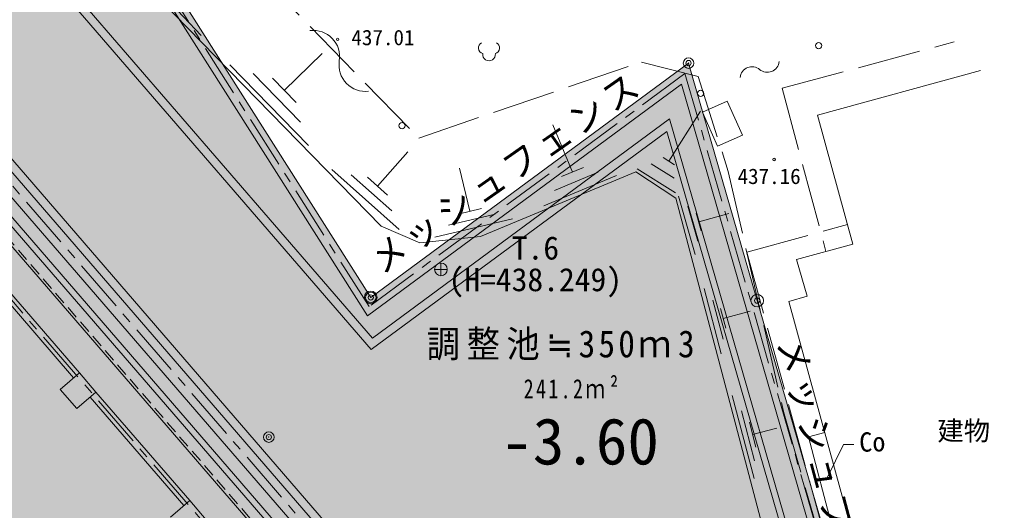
# Model space of a CAD drawing. Units: millimetres at full size; details may follow other scales. Extents: x -95576 to 124839, y -71355 to 87778.
# Drawn here: x 50633 to 73692, y 11237 to 22882 of the extents above; entities that cross this region are included whole.
import ezdxf
from ezdxf.enums import TextEntityAlignment as Align

# ---------------------------------------------------------------- set-up
doc = ezdxf.new("R2010")
doc.units = ezdxf.units.MM
doc.header["$LTSCALE"] = 250
doc.header["$PDMODE"] = 32
doc.header["$PDSIZE"] = 125
for name, pattern in [('CHAIN1', [8, 5, -1, 1, -1]), ('DASHED', [7.5, 6, -1.5]), ('DASHED1', [1.8, 1.2, -0.6])]:
    doc.linetypes.add(name, pattern=pattern)
for name, color, linetype, lineweight in [('0-1_極細線', 7, 'Continuous', 13), ('0-2_細線', 7, 'Continuous', 13), ('0-3_中線', 7, 'Continuous', 13), ('0-4_太線', 7, 'Continuous', 13), ('0-6_0-6___', 7, 'Continuous', 13), ('0-C_S-BGD-HTXT', 5, 'Continuous', 13), ('1-8_ﾊｯﾁﾝｸﾞ', 1, 'Continuous', 18), ('6-1_極細線', 4, 'Continuous', 9), ('6-2_細線', 4, 'Continuous', 9), ('6-D_文字', 7, 'Continuous', 9), ('7-1_敷地外要素', 4, 'Continuous', 9), ('7-A', 4, 'CHAIN1', 9), ('9-C_排水管', 51, 'Continuous', 25)]:
    doc.layers.add(name, color=color, linetype=linetype, lineweight=lineweight)
doc.layers.add('7-D', color=7, linetype='Continuous')
doc.layers.add('A-C_排水管', color=254, linetype='Continuous')
doc.styles.add('ＭＳ ゴシック', font='')
doc.styles.get('ＭＳ ゴシック').set_extended_font_data('MS Gothic')

msp = doc.modelspace()

# ---------------------------------------------------------------- linework, layer by layer
at = {"layer": '0-1_極細線'}
msp.add_lwpolyline([(69801.6, 12027), (70182.9, 12800.8), (70427.3, 12804.5)], dxfattribs=at)
for centre, radius, start, end in [((61657.9, 22206.5), 137.1, 116.40406, 254.79462), ((61886, 22206.5), 137.1, 285.20538, 63.59594), ((61771.9, 22055.4), 151.2, 172.84733, 7.15267)]:
    msp.add_arc(centre, radius, start, end, dxfattribs=at)
at = {"layer": '0-2_細線'}
for p, q in [((60630.9, 16806.5), (60630.9, 17106.5)), ((60480.9, 16956.5), (60780.9, 16956.5))]:
    msp.add_line(p, q, dxfattribs=at)
msp.add_circle((60630.9, 16956.5), 150, dxfattribs=at)
at = {"layer": '0-4_太線'}
for p, q in [((54945.8, 22503.2), (52745.6, 24834.8)), ((56915.3, 21198.8), (57815.5, 22076.2)), ((57491.8, 19891), (55622.6, 21808.8)), ((57297, 20449), (56175.5, 21599.7)), ((57195.6, 20911.2), (56634.9, 21486.5)), ((69563.3, 20616.3), (73426, 21670)), ((66038.3, 19523.8), (66787, 20704.1)), ((63750.1, 19263.6), (63284.7, 20383.6)), ((59126.2, 18930.4), (59848.8, 19739.6)), ((66174.3, 19437.6), (65902.4, 19610)), ((64009.2, 19371.3), (63491, 19156)), ((66161.4, 19116.9), (65617.7, 19461.7)), ((59639.9, 17899), (58043.4, 19324.7)), ((59462.9, 18343.4), (58505, 19198.8)), ((59365.7, 18716.6), (58886.7, 19144.3)), ((61315.2, 18333.2), (61073.5, 19353.8)), ((64796, 19183.9), (63068.7, 18466.2)), ((64359.4, 19259.7), (63323, 18829.1)), ((66193.9, 18767.4), (65287.7, 19342.2)), ((66658.6, 17308.7), (66266.3, 18690.6)), ((66721.9, 17625.3), (66486.5, 18454.4)), ((61915, 18267.5), (60808.6, 18005.4)), ((61591.8, 18398.7), (61038.6, 18267.7)), ((66804.9, 17872.8), (66687.2, 18287.4)), ((66746, 18080.1), (67463, 18283.7)), ((62330.4, 18158.1), (60486.4, 17721.3)), ((67279.2, 14955), (66871.4, 16501.7)), ((67323.6, 15297.6), (67078.9, 16225.6)), ((67388.5, 15562.8), (67266.1, 16026.8)), ((67327.3, 15794.8), (67968.3, 15963.8)), ((68060.4, 11994.4), (67540.1, 13965.5)), ((68068.6, 12418.3), (67756.4, 13600.9)), ((68102.8, 12743.6), (67946.7, 13334.9)), ((68024.8, 13039.2), (68600.6, 13191.2)), ((69346.4, 12989), (69734.6, 13091.6)), ((69927.3, 10791.1), (69346.4, 12989))]:
    msp.add_line(p, q, dxfattribs=at)
at = {"layer": '0-4_太線', "linetype": 'DASHED'}
for p, q in [((68722, 21250.8), (72808.5, 22350.5)), ((68722, 21250.8), (69763, 17382.1)), ((67885.3, 17367.1), (70271.5, 18020.2)), ((67885.3, 17367.1), (70793.3, 6743))]:
    msp.add_line(p, q, dxfattribs=at)
for points in [[(33729.9, 46912.7), (36888.5, 43268.6), (42644.2, 37504.3), (47894.5, 32046.4), (53607, 26750.1), (60105.3, 20070.7)], [(60105.3, 20070.7), (65386.3, 21873), (66732.6, 21532.6), (67446.3, 19278.3), (68756.4, 13588.1), (71533.6, 3926.1), (72818, -1472.3), (72688.9, -2249.7)]]:
    msp.add_lwpolyline(points, dxfattribs=at)
at = {"layer": '0-4_太線'}
for points in [[(61570.1, 17735.3), (60128.3, 17584), (59214.6, 17979.7), (59212.7, 17982.1), (53981.4, 23349.5), (46082.8, 31901.3), (38553.5, 39858)], [(68885.5, 16191.4), (69319.6, 16318.7), (69068.8, 17188.1), (70398.7, 17553.8), (69563.3, 20616.3)], [(71849.8, -2829.4), (71654.7, -2048.8), (70189.4, 3542.7), (67622.8, 13259.7), (66204, 18640.8), (65257, 19267.2), (61570.1, 17735.3)], [(75149.8, 7859.3), (73209.7, 7322.4), (72950.7, 8177.8), (71208.2, 7711.7), (68885.5, 16191.4)]]:
    msp.add_lwpolyline(points, dxfattribs=at)
msp.add_lwpolyline([(67192.6, 19876.4), (67782.8, 20139.1), (67423, 20947.5), (66832.8, 20684.8)], close=True, dxfattribs=at)
for centre, radius, start, end in [((57603.3, 21997.6), 625, 350.95136, 97.21156), ((69590.9, 22262.1), 75, 0.0005, 179.9995), ((69590.9, 22262.1), 75, 180, 0), ((58837.8, 21801), 625, 170.95136, 277.21156), ((68009.4, 21477.8), 283.3, 50.11748, 173.9725), ((68009.4, 21477.8), 283.3, 50.11748, 173.9725), ((68372.8, 21912.6), 283.3, 230.11748, 353.9725), ((68372.8, 21912.6), 283.3, 230.11748, 353.9725), ((66791.2, 21128.3), 75, 0.0005, 179.9995), ((66791.2, 21128.3), 75, 180.0005, 359.9995), ((59707.8, 20363.5), 75, 0.0005, 179.9995), ((59707.8, 20363.5), 75, 180.0005, 359.9995)]:
    msp.add_arc(centre, radius, start, end, dxfattribs=at)
at = {"layer": '0-6_0-6___'}
for centre, start, end in [((58182.1, 22411), 0, 180), ((58182.1, 22411), 180, 0), ((68533.7, 19561.5), 0, 180), ((68533.7, 19561.5), 180, 0)]:
    msp.add_arc(centre, 30, start, end, dxfattribs=at)
at = {"layer": '0-C_S-BGD-HTXT', "color": 6}
for centre in [(66504.4, 21847.6), (58967.5, 16290.7)]:
    msp.add_circle(centre, 125, dxfattribs=at)
at = {"layer": '0-C_S-BGD-HTXT', "color": 1}
for centre in [(58967.2, 16290.7), (68132.5, 16215.2)]:
    msp.add_circle(centre, 150, dxfattribs=at)
at = {"layer": '0-C_S-BGD-HTXT', "color": 33}
msp.add_circle((56548.4, 12979), 125, dxfattribs=at)
at = {"layer": '0-C_S-BGD-HTXT', "color": 6}
for p in [(66504.4, 21847.6), (58967.5, 16290.7)]:
    msp.add_point(p, dxfattribs=at)
at = {"layer": '0-C_S-BGD-HTXT', "color": 1}
for p in [(58967.2, 16290.7), (68132.5, 16215.2)]:
    msp.add_point(p, dxfattribs=at)
at = {"layer": '0-C_S-BGD-HTXT', "color": 33}
msp.add_point((56548.4, 12979), dxfattribs=at)
at = {"layer": '1-8_ﾊｯﾁﾝｸﾞ'}
for p, q in [((58967.5, 16290.7), (53228.5, 25337.2)), ((66504.4, 21847.6), (58967.5, 16290.7))]:
    msp.add_line(p, q, dxfattribs=at)
msp.add_lwpolyline([(73338.6, -1795), (69711, 10754.5), (66504.4, 21847.6)], dxfattribs=at)
at = {"layer": '6-1_極細線', "linetype": 'DASHED1'}
msp.add_line((47371.2, 21158.7), (63261.6, 2774.3), dxfattribs=at)
at = {"layer": '6-1_極細線', "linetype": 'CHAIN1'}
msp.add_line((47278.8, 19889.3), (61992.1, 2866.7), dxfattribs=at)
at = {"layer": '6-2_細線', "color": 7, "lineweight": 18}
for p, q in [((47544.2, 19444.6), (51919, 14383.2)), ((51601.2, 14108.5), (52055.2, 14500.9)), ((51601.2, 14108.5), (51993.6, 13654.6)), ((51993.6, 13654.6), (52447.5, 14047)), ((52311.3, 13929.3), (54534.7, 11357)), ((52447.5, 14047), (54670.9, 11474.7))]:
    msp.add_line(p, q, dxfattribs=at)
for points in [[(47680.4, 19562.3), (52055.2, 14500.9), (52447.5, 14047)], [(54216.9, 11082.3), (54670.9, 11474.7), (55063.2, 11020.7)]]:
    msp.add_lwpolyline(points, dxfattribs=at)
at = {"layer": '6-D_文字', "lineweight": 18}
for p, q in [((27608.7, 45689.7), (64274.7, 3269.1)), ((27141.1, 45618.9), (63916, 3072.3)), ((66335.8, 21350.5), (58886.5, 15858.3)), ((72662.4, -536.1), (66335.8, 21350.5))]:
    msp.add_line(p, q, dxfattribs=at)
at = {"layer": '6-D_文字', "color": 4}
for p, q in [((27450, 44573.4), (63835.5, 2477.4)), ((27563.5, 44671.4), (64047.1, 2462)), ((37358.2, 40374), (59007.8, 15326.5)), ((37271.1, 40168.9), (58977.7, 15055.6)), ((32853.9, 39927), (64446.9, 3375.7)), ((66054.8, 20522.1), (59007.8, 15326.5)), ((72183.3, -679.3), (66054.8, 20522.1)), ((65985.3, 20222.4), (58979.8, 15057.4)), ((71997.9, -578.2), (65985.3, 20222.4))]:
    msp.add_line(p, q, dxfattribs=at)
at = {"layer": '6-D_文字', "lineweight": 18}
msp.add_lwpolyline([(58886.5, 15858.3), (52992.5, 25149.1), (46909.8, 31291.4)], dxfattribs=at)
at = {"layer": '7-1_敷地外要素'}
msp.add_line((27269.5, 44323.5), (63412.4, 2508.1), dxfattribs=at)
at = {"layer": '7-A'}
for p, q in [((27258.9, 45788.4), (64095.4, 3170.7)), ((58927, 16074.5), (53110.5, 25243.2)), ((66420.1, 21599), (58927, 16074.5)), ((72847.7, -637.1), (66420.1, 21599))]:
    msp.add_line(p, q, dxfattribs=at)
at = {"layer": '9-C_排水管', "color": 7}
for points in [[(32105.6, 40486.9), (28381.7, 44795.3), (63916, 3072.3), (27914.2, 44724.5)], [(63916, 3072.3), (64274.7, 3269.1), (32105.6, 40486.9)], [(53228.5, 25337.2), (52992.5, 25149.1), (58886.5, 15858.3)], [(58967.5, 16290.7), (53228.5, 25337.2), (58886.5, 15858.3)], [(66504.4, 21847.6), (58967.5, 16290.7), (66335.8, 21350.5)], [(73052, -837), (73060.6, -833.8), (66335.8, 21350.5), (66504.4, 21847.6)], [(58967.5, 16290.7), (58886.5, 15858.3), (66335.8, 21350.5)], [(72773.4, -920.3), (73052, -837), (72662.4, -536.1), (66335.8, 21350.5)]]:
    msp.add_solid(points, dxfattribs=at)
at = {"layer": '9-C_排水管'}
for points in [[(63548.9, 2031.4), (27738.9, 44698), (27563.5, 44671.4)], [(63548.9, 2031.4), (27563.5, 44671.4), (48248.3, 19669.8)], [(63916, 3072.3), (27914.2, 44724.5), (27738.9, 44698)], [(63548.9, 2031.4), (62983.5, 3921.8), (27738.9, 44698)], [(63916, 3072.3), (27738.9, 44698), (62983.5, 3921.8)], [(48089.4, 19532.5), (47615, 19637.9), (62446.1, 2479.2)], [(48248.3, 19669.8), (48089.4, 19532.5), (52106.5, 15206.1)], [(63548.9, 2031.4), (48248.3, 19669.8), (52498.8, 14752.2)], [(48089.4, 19532.5), (51947.6, 15068.8), (52106.5, 15206.1)], [(48089.4, 19532.5), (62446.1, 2479.2), (58879.2, 7049.3)], [(52498.8, 14752.2), (52106.5, 15206.1), (51947.6, 15068.8)], [(52339.9, 14614.9), (52498.8, 14752.2), (51947.6, 15068.8)], [(52498.8, 14752.2), (52339.9, 14614.9), (55376.1, 11423.4)], [(52339.9, 14614.9), (55217.2, 11286), (55376.1, 11423.4)], [(63548.9, 2031.4), (52498.8, 14752.2), (55768.5, 10969.4)], [(55768.5, 10969.4), (55376.1, 11423.4), (55217.2, 11286)], [(55609.6, 10832.1), (55768.5, 10969.4), (55217.2, 11286)]]:
    msp.add_solid(points, dxfattribs=at)
at = {"layer": '9-C_排水管', "color": 131}
for points in [[(69012.7, -1627.5), (37358.2, 40374), (32436.2, 40104.4)], [(69012.7, -1627.5), (59007.8, 15326.5), (37358.2, 40374)], [(69012.7, -1627.5), (32436.2, 40104.4), (64274.7, 3269.1)], [(69012.7, -1627.5), (66054.8, 20522.1), (59007.8, 15326.5)], [(69012.7, -1627.5), (72045.7, -720.4), (66054.8, 20522.1)], [(66054.8, 20522.1), (72045.7, -720.4), (72183.3, -679.3)]]:
    msp.add_solid(points, dxfattribs=at)
at = {"layer": '9-C_排水管', "color": 81}
for points in [[(46909.8, 31291.4), (37358.2, 40374), (59007.8, 15326.5)], [(52992.5, 25149.1), (46909.8, 31291.4), (59007.8, 15326.5)], [(58886.5, 15858.3), (52992.5, 25149.1), (59007.8, 15326.5)], [(66054.8, 20522.1), (66335.8, 21350.5), (58886.5, 15858.3)], [(66335.8, 21350.5), (66054.8, 20522.1), (72662.4, -536.1), (72183.3, -679.3)], [(58886.5, 15858.3), (59007.8, 15326.5), (66054.8, 20522.1)]]:
    msp.add_solid(points, dxfattribs=at)
at = {"layer": 'A-C_排水管'}
for points in [[(62119.1, 2857.5), (47288, 20016.2), (41855.9, 15321)], [(62119.1, 2857.5), (41855.9, 15321), (46704.8, 9711.1)]]:
    msp.add_solid(points, dxfattribs=at)

# ---------------------------------------------------------------- texts
at = {"layer": '0-1_極細線', "style": 'ＭＳ ゴシック'}
msp.add_text('建物', height=458.2, dxfattribs=at).set_placement((72407.6, 12762.9), align=Align.BOTTOM_LEFT)
msp.add_text('Co', height=458.2, rotation=0.868, dxfattribs=at).set_placement((70557, 12493.9), align=Align.BOTTOM_LEFT)
at = {"layer": '0-3_中線', "style": 'ＭＳ ゴシック'}
for s, p in [('T.6', (62311.9, 17023.5)), ('(H=438.249)', (60811.9, 16273.5))]:
    msp.add_text(s, height=549.9, dxfattribs=at).set_placement(p, align=Align.BOTTOM_LEFT)
at = {"layer": '0-6_0-6___', "style": 'ＭＳ ゴシック'}
for s, p in [('437.01', (58507.1, 22161)), ('437.16', (67667.5, 18870))]:
    msp.add_text(s, height=366.6, dxfattribs=at).set_placement(p, align=Align.BOTTOM_LEFT)
at = {"layer": '6-D_文字', "color": 1, "style": 'ＭＳ ゴシック'}
msp.add_text('-3.60', height=1100, dxfattribs=at).set_placement((62061, 11999.6), align=Align.BOTTOM_LEFT)
at = {"layer": '6-D_文字', "insert": (60295, 14794.7), "char_height": 641.5, "attachment_point": 7, "style": 'ＭＳ ゴシック'}
msp.add_mtext('\\T1.2;\\W0.9;調整池≒350ｍ3', dxfattribs=at)
at = {"layer": '6-D_文字', "color": 4, "insert": (62595.1, 13888.7), "char_height": 458.2, "attachment_point": 7, "style": 'ＭＳ ゴシック'}
msp.add_mtext('\\T1.25;\\W0.75;241.2ｍ²', dxfattribs=at)
at = {"layer": '7-D', "char_height": 641.5, "attachment_point": 7, "style": 'ＭＳ ゴシック'}
for insert, rotation in [((59272.2, 16768.4), 35), ((68536, 15208.4), 285)]:
    msp.add_mtext('\\T1.15;\\W0.95;メッシュフェンス', dxfattribs=dict(at, insert=insert, rotation=rotation))

doc.saveas('drawing.dxf')
